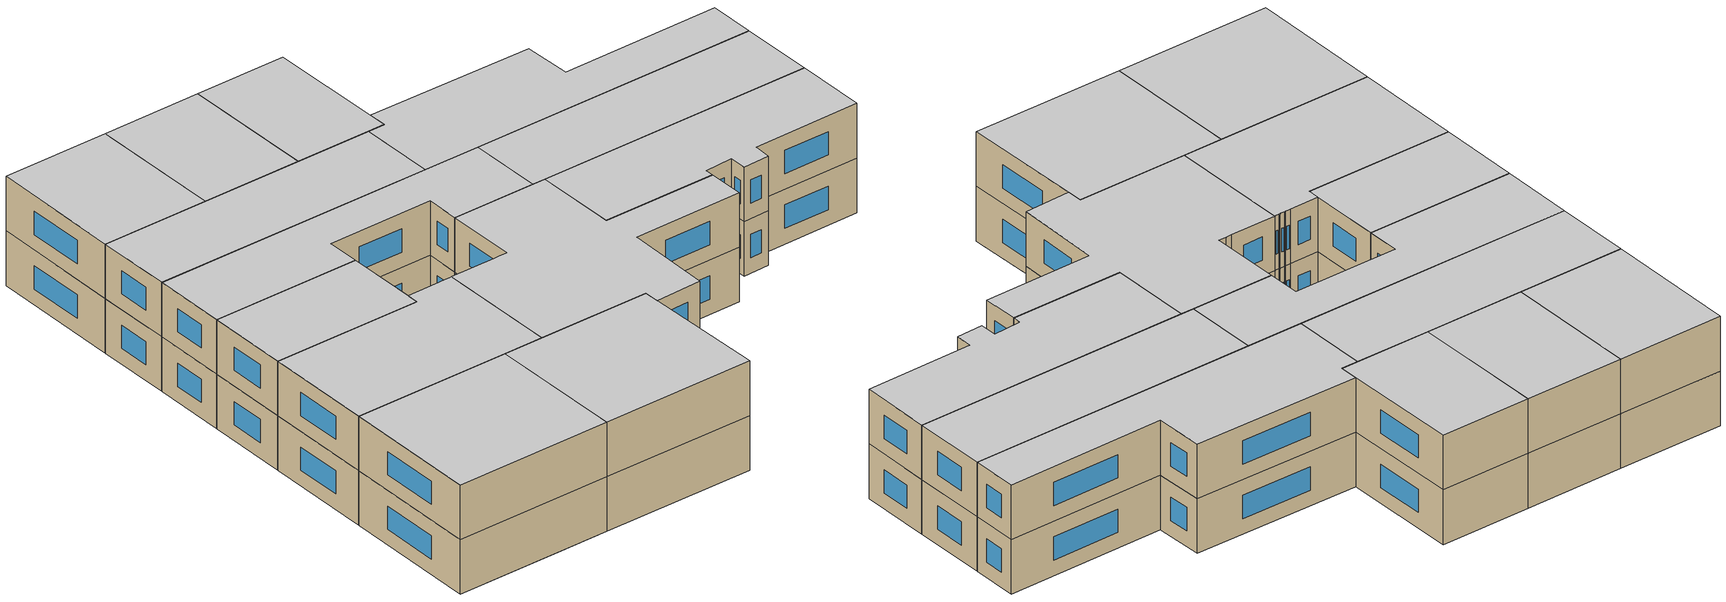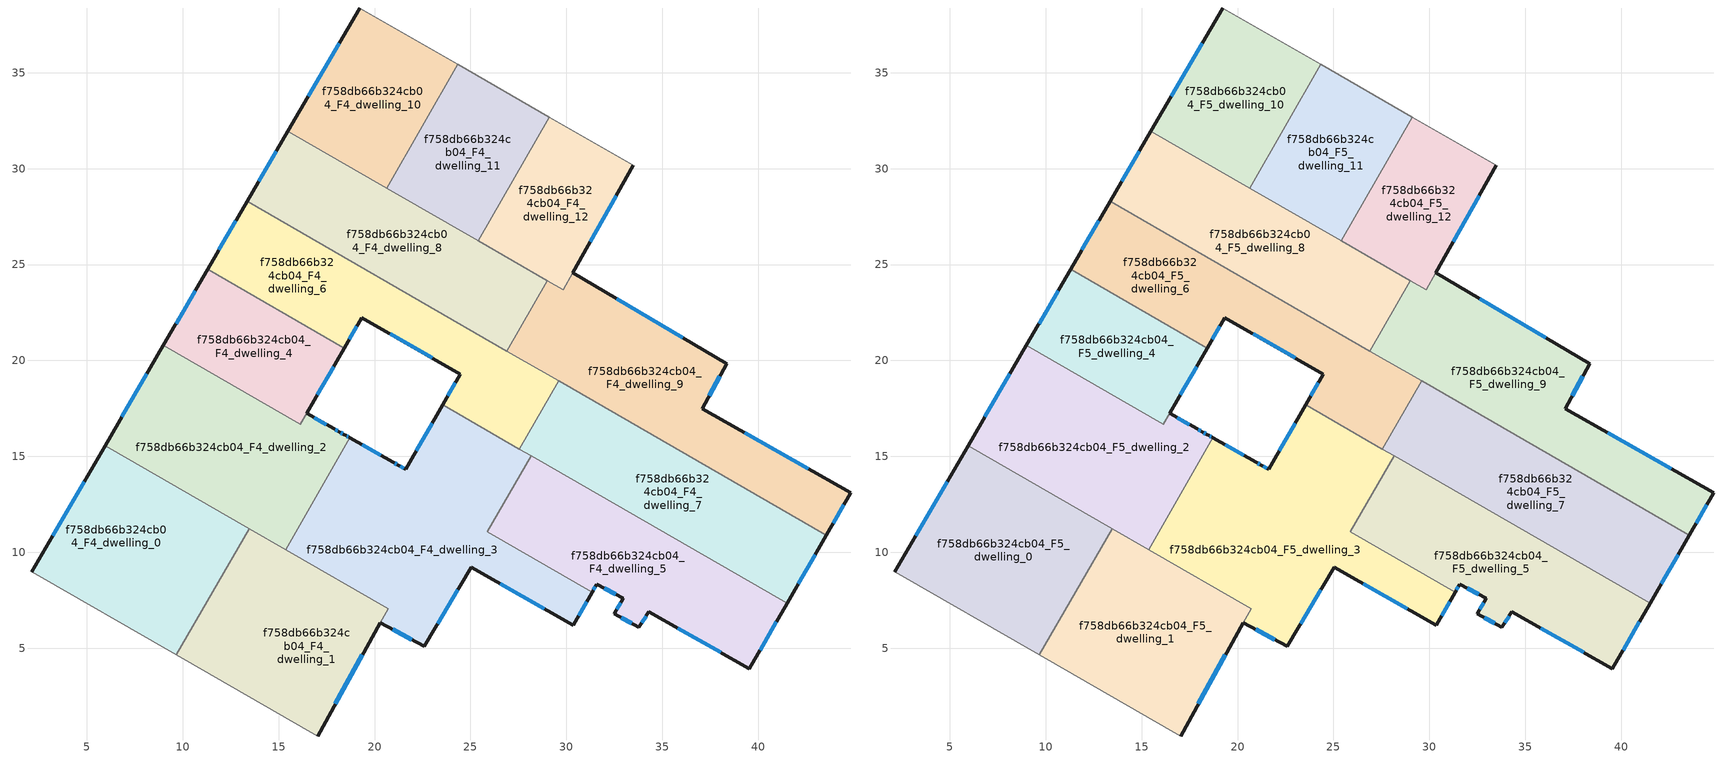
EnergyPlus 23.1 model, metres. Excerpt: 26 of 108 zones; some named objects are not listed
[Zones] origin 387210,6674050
f758db66b324cb04_F4_dwelling_0
 floor to f758db66b324cb04_F3_dwelling_0 (EU_floor_Construction): 10.96,12.68 7.16,6.1 2.13,9 5.95,15.56 z12
 floor to f758db66b324cb04_F3_dwelling_1 (EU_floor_Construction): 13.46,11.24 9.67,4.66 7.16,6.1 10.96,12.68 z12
 wall outside (EU_wall_Construction): 5.95,15.56 2.13,9 z12:15
 wall adiabatic (EU_wall_Construction): 2.13,9 9.67,4.66 z12:15
 wall to f758db66b324cb04_F4_dwelling_1 (EU_wall_Construction): 9.67,4.66 13.46,11.24 z12:15
 wall to f758db66b324cb04_F4_dwelling_2 (EU_wall_Construction): 13.46,11.24 5.95,15.56 z12:15
 window (EU_Window_Construction): 4.86,13.69 3.22,10.87 z12.86:14.14
f758db66b324cb04_F4_dwelling_1
 floor to f758db66b324cb04_F3_dwelling_2 (EU_floor_Construction): 20.71,7.06 17.03,0.43 12.19,3.21 15.97,9.79 z12
 floor to f758db66b324cb04_F3_dwelling_1 (EU_floor_Construction): 15.97,9.79 12.19,3.21 9.67,4.66 13.46,11.24 z12
 wall outside (EU_wall_Construction): 17.03,0.43 20.31,6.34 z12:15
 wall adiabatic (EU_wall_Construction): 9.67,4.66 17.03,0.43 z12:15
 wall to f758db66b324cb04_F4_dwelling_3 (EU_wall_Construction): 20.31,6.34 20.71,7.06 15.36,10.14 z12:15
 wall to f758db66b324cb04_F4_dwelling_2 (EU_wall_Construction): 15.36,10.14 13.46,11.24 z12:15
 window (EU_Window_Construction): 17.96,2.12 19.37,4.65 z12.86:14.14
f758db66b324cb04_F4_dwelling_10
 floor to f758db66b324cb04_F3_dwelling_11 (EU_floor_Construction): 24.34,35.43 20.62,28.98 15.49,31.94 19.23,38.37 z12
 wall outside (EU_wall_Construction): 19.23,38.37 15.49,31.94 z12:15
 wall to f758db66b324cb04_F4_dwelling_11 (EU_wall_Construction): 20.62,28.98 24.34,35.43 z12:15
 wall adiabatic (EU_wall_Construction): 24.34,35.43 19.23,38.37 z12:15
 wall to f758db66b324cb04_F4_dwelling_8 (EU_wall_Construction): 15.49,31.94 20.62,28.98 z12:15
 window (EU_Window_Construction): 18.16,36.53 16.56,33.78 z12.86:14.14
f758db66b324cb04_F4_dwelling_11
 floor to f758db66b324cb04_F3_dwelling_12 (EU_floor_Construction): 29.11,32.69 25.4,26.24 20.62,28.98 24.34,35.43 z12
 wall adiabatic (EU_wall_Construction): 29.11,32.69 24.34,35.43 z12:15
 wall to f758db66b324cb04_F4_dwelling_12 (EU_wall_Construction): 25.4,26.24 29.11,32.69 z12:15
 wall to f758db66b324cb04_F4_dwelling_8 (EU_wall_Construction): 20.62,28.98 25.4,26.24 z12:15
f758db66b324cb04_F4_dwelling_12
 floor to f758db66b324cb04_F3_dwelling_13 (EU_floor_Construction): 33.49,30.17 30.33,24.57 29.83,23.68 25.4,26.24 29.11,32.69 z12
 wall outside (EU_wall_Construction): 30.34,24.58 33.49,30.17 z12:15
 wall adiabatic (EU_wall_Construction): 33.49,30.17 29.11,32.69 z12:15
 wall to f758db66b324cb04_F4_dwelling_9 (EU_wall_Construction): 29.01,24.15 29.83,23.68 30.33,24.57 z12:15
 wall to f758db66b324cb04_F4_dwelling_8 (EU_wall_Construction): 25.4,26.23 29.01,24.15 z12:15
 window (EU_Window_Construction): 31.24,26.18 32.59,28.57 z12.86:14.14
f758db66b324cb04_F4_dwelling_2
 floor to f758db66b324cb04_F3_dwelling_3 (EU_floor_Construction): 16.46,17.24 17.89,16.43 18.15,16.29 18.16,16.28 18.19,16.27 18.42,16.14 18.49,16.09 18.68,15.99 18.72,15.96 15.36,10.14 5.95,15.56 9,20.8 16.14,16.68 z12
 wall outside (EU_wall_Construction): 18.72,15.96 18.68,15.99 18.49,16.09 18.42,16.14 18.19,16.27 18.16,16.28 18.15,16.29 17.89,16.43 16.46,17.24 / 9,20.8 5.95,15.56 z12:15
 wall to f758db66b324cb04_F4_dwelling_3 (EU_wall_Construction): 15.36,10.14 18.72,15.96 z12:15
 wall to f758db66b324cb04_F4_dwelling_4 (EU_wall_Construction): 16.13,16.69 9,20.8 / 16.46,17.24 16.14,16.68 z12:15
 window (EU_Window_Construction): 18.07,16.33 17.96,16.39 / 18.35,16.17 18.25,16.23 / 18.62,16.02 18.54,16.06 / 8.13,19.3 6.82,17.06 / 17.48,16.66 16.87,17.01 z12.86:14.14
f758db66b324cb04_F4_dwelling_3
 floor to f758db66b324cb04_F3_dwelling_4 (EU_floor_Construction): 28.16,15.03 25.88,11.07 31.34,7.92 30.36,6.2 25.04,9.22 22.58,5.1 20.31,6.34 20.71,7.06 15.36,10.14 18.72,15.96 20.97,14.7 21.23,14.55 21.62,14.33 23.55,17.69 z12
 wall outside (EU_wall_Construction): 23.55,17.69 21.62,14.33 21.23,14.55 20.97,14.7 18.72,15.96 / 20.31,6.34 22.58,5.1 25.04,9.22 30.36,6.2 31.34,7.92 z12:15
 wall to f758db66b324cb04_F4_dwelling_5 (EU_wall_Construction): 31.34,7.92 25.88,11.07 28.16,15.03 z12:15
 wall to f758db66b324cb04_F4_dwelling_6 (EU_wall_Construction): 27.55,15.39 23.55,17.69 z12:15
 wall to f758db66b324cb04_F4_dwelling_7 (EU_wall_Construction): 28.16,15.03 27.55,15.39 z12:15
 window (EU_Window_Construction): 20.33,15.06 19.36,15.6 / 21.16,14.59 21.05,14.66 / 21.51,14.39 21.34,14.49 / 23,16.73 22.17,15.29 / 30.64,6.69 31.06,7.43 / 26.56,8.36 28.84,7.06 / 23.28,6.27 24.34,8.04 / 20.96,5.99 21.93,5.45 z12.86:14.14
f758db66b324cb04_F4_dwelling_4
 floor to f758db66b324cb04_F3_dwelling_5 (EU_floor_Construction): 18.43,20.64 16.13,16.69 9,20.8 11.3,24.75 z12
 wall outside (EU_wall_Construction): 11.3,24.75 9,20.8 / 16.46,17.24 18.43,20.64 z12:15
 wall to f758db66b324cb04_F4_dwelling_6 (EU_wall_Construction): 18.43,20.64 11.3,24.75 z12:15
 window (EU_Window_Construction): 10.64,23.62 9.66,21.93 / 17.02,18.21 17.86,19.67 z12.86:14.14
f758db66b324cb04_F4_dwelling_5
 floor to f758db66b324cb04_F3_dwelling_6 (EU_floor_Construction): 41.51,7.35 39.54,3.94 34.3,6.9 33.78,6.11 32.5,6.79 32.95,7.61 31.57,8.33 31.34,7.92 25.88,11.07 28.16,15.03 z12
 wall outside (EU_wall_Construction): 31.34,7.92 31.57,8.33 32.95,7.61 32.5,6.79 33.78,6.11 34.3,6.9 39.54,3.94 41.51,7.35 z12:15
 wall to f758db66b324cb04_F4_dwelling_7 (EU_wall_Construction): 41.51,7.35 28.16,15.03 z12:15
 window (EU_Window_Construction): 31.97,8.12 32.56,7.82 / 31.41,8.04 31.51,8.21 / 40.1,4.91 40.94,6.37 / 35.8,6.05 38.04,4.78 / 33.93,6.33 34.15,6.67 / 32.87,6.6 33.42,6.3 / 32.82,7.38 32.63,7.03 z12.86:14.14
f758db66b324cb04_F4_dwelling_6
 floor to f758db66b324cb04_F3_dwelling_7 (EU_floor_Construction): 29.6,18.94 27.55,15.39 23.55,17.69 24.46,19.29 19.34,22.23 18.43,20.64 11.3,24.75 13.36,28.29 z12
 wall outside (EU_wall_Construction): 18.43,20.64 19.34,22.23 24.46,19.29 23.55,17.69 / 13.36,28.29 11.3,24.75 z12:15
 wall to f758db66b324cb04_F4_dwelling_7 (EU_wall_Construction): 27.55,15.39 29.6,18.94 z12:15
 wall to f758db66b324cb04_F4_dwelling_8 (EU_wall_Construction): 26.9,20.49 13.36,28.29 z12:15
 wall to f758db66b324cb04_F4_dwelling_9 (EU_wall_Construction): 29.6,18.94 26.9,20.49 z12:15
 window (EU_Window_Construction): 18.69,21.1 19.08,21.78 / 12.77,27.28 11.89,25.76 / 24.2,18.83 23.81,18.15 / 20.81,21.39 23,20.13 z12.86:14.14
f758db66b324cb04_F4_dwelling_7
 floor to f758db66b324cb04_F3_dwelling_8 (EU_floor_Construction): 43.55,10.9 41.51,7.35 27.55,15.39 29.6,18.94 z12
 wall outside (EU_wall_Construction): 41.51,7.35 43.55,10.9 z12:15
 wall to f758db66b324cb04_F4_dwelling_9 (EU_wall_Construction): 43.55,10.9 29.6,18.94 z12:15
 window (EU_Window_Construction): 42.09,8.36 42.97,9.88 z12.86:14.14
f758db66b324cb04_F4_dwelling_8
 floor to f758db66b324cb04_F3_dwelling_9 (EU_floor_Construction): 29.01,24.15 26.9,20.49 13.36,28.29 15.49,31.94 z12
 wall outside (EU_wall_Construction): 15.49,31.94 13.36,28.29 z12:15
 wall to f758db66b324cb04_F4_dwelling_9 (EU_wall_Construction): 26.9,20.49 29.01,24.15 z12:15
 window (EU_Window_Construction): 14.88,30.9 13.97,29.33 z12.86:14.14
f758db66b324cb04_F4_dwelling_9
 floor to f758db66b324cb04_F3_dwelling_10 (EU_floor_Construction): 38.35,19.84 37.09,17.49 44.82,13.11 43.55,10.9 26.9,20.49 29.01,24.15 29.83,23.68 30.33,24.57 z12
 wall outside (EU_wall_Construction): 43.55,10.9 44.82,13.11 37.09,17.49 38.35,19.84 30.33,24.57 z12:15
 window (EU_Window_Construction): 36.06,21.19 32.62,23.22 / 37.45,18.16 37.99,19.17 / 42.61,14.36 39.3,16.24 / 43.92,11.53 44.46,12.47 z12.86:14.14
f758db66b324cb04_F5_dwelling_0
 floor to f758db66b324cb04_F4_dwelling_0 (EU_floor_Construction): 13.46,11.24 9.67,4.66 2.13,9 5.95,15.56 z15
 wall outside (EU_wall_Construction): 5.95,15.56 2.13,9 z15:18
 wall adiabatic (EU_wall_Construction): 2.13,9 9.67,4.66 z15:18
 wall to f758db66b324cb04_F5_dwelling_1 (EU_wall_Construction): 9.67,4.66 13.46,11.24 z15:18
 wall to f758db66b324cb04_F5_dwelling_2 (EU_wall_Construction): 13.46,11.24 5.95,15.56 z15:18
 window (EU_Window_Construction): 4.86,13.69 3.22,10.87 z15.86:17.14
 ceiling to f758db66b324cb04_F6_dwelling_0 (EU_floor_Construction): 9.67,4.66 13.46,11.24 5.95,15.56 2.13,9 z18
f758db66b324cb04_F5_dwelling_1
 floor to f758db66b324cb04_F4_dwelling_1 (EU_floor_Construction): 20.71,7.06 17.03,0.43 9.67,4.66 13.46,11.24 z15
 wall outside (EU_wall_Construction): 17.03,0.43 20.31,6.34 z15:18
 wall adiabatic (EU_wall_Construction): 9.67,4.66 17.03,0.43 z15:18
 wall to f758db66b324cb04_F5_dwelling_3 (EU_wall_Construction): 20.31,6.34 20.71,7.06 15.36,10.14 z15:18
 wall to f758db66b324cb04_F5_dwelling_2 (EU_wall_Construction): 15.36,10.14 13.46,11.24 z15:18
 window (EU_Window_Construction): 17.96,2.12 19.37,4.65 z15.86:17.14
 ceiling to f758db66b324cb04_F6_dwelling_1 (EU_floor_Construction): 17.03,0.43 20.71,7.06 13.46,11.24 9.67,4.66 z18
f758db66b324cb04_F5_dwelling_10
 floor to f758db66b324cb04_F4_dwelling_10 (EU_floor_Construction): 24.34,35.43 20.62,28.98 15.49,31.94 19.23,38.37 z15
 wall outside (EU_wall_Construction): 19.23,38.37 15.49,31.94 z15:18
 wall to f758db66b324cb04_F5_dwelling_11 (EU_wall_Construction): 20.62,28.98 24.34,35.43 z15:18
 wall adiabatic (EU_wall_Construction): 24.34,35.43 19.23,38.37 z15:18
 wall to f758db66b324cb04_F5_dwelling_8 (EU_wall_Construction): 15.49,31.94 20.62,28.98 z15:18
 window (EU_Window_Construction): 18.16,36.53 16.56,33.78 z15.86:17.14
 ceiling to f758db66b324cb04_F6_dwelling_10 (EU_floor_Construction): 20.62,28.98 24.34,35.43 19.23,38.37 15.49,31.94 z18
f758db66b324cb04_F5_dwelling_11
 floor to f758db66b324cb04_F4_dwelling_11 (EU_floor_Construction): 29.11,32.69 25.4,26.24 20.62,28.98 24.34,35.43 z15
 wall adiabatic (EU_wall_Construction): 29.11,32.69 24.34,35.43 z15:18
 wall to f758db66b324cb04_F5_dwelling_12 (EU_wall_Construction): 25.4,26.24 29.11,32.69 z15:18
 wall to f758db66b324cb04_F5_dwelling_8 (EU_wall_Construction): 20.62,28.98 25.4,26.24 z15:18
 ceiling to f758db66b324cb04_F6_dwelling_11 (EU_floor_Construction): 25.4,26.24 29.11,32.69 24.34,35.43 20.62,28.98 z18
f758db66b324cb04_F5_dwelling_12
 floor to f758db66b324cb04_F4_dwelling_12 (EU_floor_Construction): 33.49,30.17 30.33,24.57 29.83,23.68 25.4,26.24 29.11,32.69 z15
 wall outside (EU_wall_Construction): 30.34,24.58 33.49,30.17 z15:18
 wall adiabatic (EU_wall_Construction): 33.49,30.17 29.11,32.69 z15:18
 wall to f758db66b324cb04_F5_dwelling_9 (EU_wall_Construction): 29.01,24.15 29.83,23.68 30.33,24.57 z15:18
 wall to f758db66b324cb04_F5_dwelling_8 (EU_wall_Construction): 25.4,26.23 29.01,24.15 z15:18
 window (EU_Window_Construction): 31.24,26.18 32.59,28.57 z15.86:17.14
 ceiling to f758db66b324cb04_F6_dwelling_12 (EU_floor_Construction): 30.33,24.57 33.49,30.17 29.11,32.69 25.4,26.24 29.83,23.68 z18
f758db66b324cb04_F5_dwelling_2
 floor to f758db66b324cb04_F4_dwelling_2 (EU_floor_Construction): 16.46,17.24 17.89,16.43 18.15,16.29 18.16,16.28 18.19,16.27 18.42,16.14 18.49,16.09 18.68,15.99 18.72,15.96 15.36,10.14 5.95,15.56 9,20.8 16.14,16.68 z15
 wall outside (EU_wall_Construction): 18.72,15.96 18.68,15.99 18.49,16.09 18.42,16.14 18.19,16.27 18.16,16.28 18.15,16.29 17.89,16.43 16.46,17.24 / 9,20.8 5.95,15.56 z15:18
 wall to f758db66b324cb04_F5_dwelling_3 (EU_wall_Construction): 15.36,10.14 18.72,15.96 z15:18
 wall to f758db66b324cb04_F5_dwelling_4 (EU_wall_Construction): 16.13,16.69 9,20.8 / 16.46,17.24 16.14,16.68 z15:18
 window (EU_Window_Construction): 18.07,16.33 17.96,16.39 / 18.35,16.17 18.25,16.23 / 18.62,16.02 18.54,16.06 / 8.13,19.3 6.82,17.06 / 17.48,16.66 16.87,17.01 z15.86:17.14
 ceiling to f758db66b324cb04_F6_dwelling_2 (EU_floor_Construction): 15.36,10.14 18.72,15.96 18.68,15.99 18.49,16.09 18.42,16.14 18.19,16.27 18.16,16.28 18.15,16.29 17.89,16.43 16.46,17.24 16.14,16.68 9,20.8 5.95,15.56 z18
f758db66b324cb04_F5_dwelling_3
 floor to f758db66b324cb04_F4_dwelling_3 (EU_floor_Construction): 28.16,15.03 25.88,11.07 31.34,7.92 30.36,6.2 25.04,9.22 22.58,5.1 20.31,6.34 20.71,7.06 15.36,10.14 18.72,15.96 20.97,14.7 21.23,14.55 21.62,14.33 23.55,17.69 z15
 wall outside (EU_wall_Construction): 23.55,17.69 21.62,14.33 21.23,14.55 20.97,14.7 18.72,15.96 / 20.31,6.34 22.58,5.1 25.04,9.22 30.36,6.2 31.34,7.92 z15:18
 wall to f758db66b324cb04_F5_dwelling_5 (EU_wall_Construction): 31.34,7.92 25.88,11.07 28.16,15.03 z15:18
 wall to f758db66b324cb04_F5_dwelling_6 (EU_wall_Construction): 27.55,15.39 23.55,17.69 z15:18
 wall to f758db66b324cb04_F5_dwelling_7 (EU_wall_Construction): 28.16,15.03 27.55,15.39 z15:18
 window (EU_Window_Construction): 20.33,15.06 19.36,15.6 / 21.16,14.59 21.05,14.66 / 21.51,14.39 21.34,14.49 / 23,16.73 22.17,15.29 / 30.64,6.69 31.06,7.43 / 26.56,8.36 28.84,7.06 / 23.28,6.27 24.34,8.04 / 20.96,5.99 21.93,5.45 z15.86:17.14
 ceiling to f758db66b324cb04_F6_dwelling_3 (EU_floor_Construction): 30.36,6.2 31.34,7.92 25.88,11.07 28.16,15.03 23.55,17.69 21.62,14.33 21.23,14.55 20.97,14.7 18.72,15.96 15.36,10.14 20.71,7.06 20.31,6.34 22.58,5.1 25.04,9.22 z18
f758db66b324cb04_F5_dwelling_4
 floor to f758db66b324cb04_F4_dwelling_4 (EU_floor_Construction): 18.43,20.64 16.13,16.69 9,20.8 11.3,24.75 z15
 wall outside (EU_wall_Construction): 11.3,24.75 9,20.8 / 16.46,17.24 18.43,20.64 z15:18
 wall to f758db66b324cb04_F5_dwelling_6 (EU_wall_Construction): 18.43,20.64 11.3,24.75 z15:18
 window (EU_Window_Construction): 10.64,23.62 9.66,21.93 / 17.02,18.21 17.86,19.67 z15.86:17.14
 ceiling to f758db66b324cb04_F6_dwelling_4 (EU_floor_Construction): 16.13,16.69 18.43,20.64 11.3,24.75 9,20.8 z18
f758db66b324cb04_F5_dwelling_5
 floor to f758db66b324cb04_F4_dwelling_5 (EU_floor_Construction): 41.51,7.35 39.54,3.94 34.3,6.9 33.78,6.11 32.5,6.79 32.95,7.61 31.57,8.33 31.34,7.92 25.88,11.07 28.16,15.03 z15
 wall outside (EU_wall_Construction): 31.34,7.92 31.57,8.33 32.95,7.61 32.5,6.79 33.78,6.11 34.3,6.9 39.54,3.94 41.51,7.35 z15:18
 wall to f758db66b324cb04_F5_dwelling_7 (EU_wall_Construction): 41.51,7.35 28.16,15.03 z15:18
 window (EU_Window_Construction): 31.97,8.12 32.56,7.82 / 31.41,8.04 31.51,8.21 / 40.1,4.91 40.94,6.37 / 35.8,6.05 38.04,4.78 / 33.93,6.33 34.15,6.67 / 32.87,6.6 33.42,6.3 / 32.82,7.38 32.63,7.03 z15.86:17.14
 ceiling to f758db66b324cb04_F6_dwelling_5 (EU_floor_Construction): 39.54,3.94 41.51,7.35 28.16,15.03 25.88,11.07 31.34,7.92 31.57,8.33 32.95,7.61 32.5,6.79 33.78,6.11 34.3,6.9 z18
f758db66b324cb04_F5_dwelling_6
 floor to f758db66b324cb04_F4_dwelling_6 (EU_floor_Construction): 29.6,18.94 27.55,15.39 23.55,17.69 24.46,19.29 19.34,22.23 18.43,20.64 11.3,24.75 13.36,28.29 z15
 wall outside (EU_wall_Construction): 18.43,20.64 19.34,22.23 24.46,19.29 23.55,17.69 / 13.36,28.29 11.3,24.75 z15:18
 wall to f758db66b324cb04_F5_dwelling_7 (EU_wall_Construction): 27.55,15.39 29.6,18.94 z15:18
 wall to f758db66b324cb04_F5_dwelling_8 (EU_wall_Construction): 26.9,20.49 13.36,28.29 z15:18
 wall to f758db66b324cb04_F5_dwelling_9 (EU_wall_Construction): 29.6,18.94 26.9,20.49 z15:18
 window (EU_Window_Construction): 18.69,21.1 19.08,21.78 / 12.77,27.28 11.89,25.76 / 24.2,18.83 23.81,18.15 / 20.81,21.39 23,20.13 z15.86:17.14
 ceiling to f758db66b324cb04_F6_dwelling_6 (EU_floor_Construction): 27.55,15.39 29.6,18.94 13.36,28.29 11.3,24.75 18.43,20.64 19.34,22.23 24.46,19.29 23.55,17.69 z18
f758db66b324cb04_F5_dwelling_7
 floor to f758db66b324cb04_F4_dwelling_7 (EU_floor_Construction): 43.55,10.9 41.51,7.35 27.55,15.39 29.6,18.94 z15
 wall outside (EU_wall_Construction): 41.51,7.35 43.55,10.9 z15:18
 wall to f758db66b324cb04_F5_dwelling_9 (EU_wall_Construction): 43.55,10.9 29.6,18.94 z15:18
 window (EU_Window_Construction): 42.09,8.36 42.97,9.88 z15.86:17.14
 ceiling to f758db66b324cb04_F6_dwelling_7 (EU_floor_Construction): 41.51,7.35 43.55,10.9 29.6,18.94 27.55,15.39 z18
f758db66b324cb04_F5_dwelling_8
 floor to f758db66b324cb04_F4_dwelling_8 (EU_floor_Construction): 29.01,24.15 26.9,20.49 13.36,28.29 15.49,31.94 z15
 wall outside (EU_wall_Construction): 15.49,31.94 13.36,28.29 z15:18
 wall to f758db66b324cb04_F5_dwelling_9 (EU_wall_Construction): 26.9,20.49 29.01,24.15 z15:18
 window (EU_Window_Construction): 14.88,30.9 13.97,29.33 z15.86:17.14
 ceiling to f758db66b324cb04_F6_dwelling_8 (EU_floor_Construction): 26.9,20.49 29.01,24.15 15.49,31.94 13.36,28.29 z18
f758db66b324cb04_F5_dwelling_9
 floor to f758db66b324cb04_F4_dwelling_9 (EU_floor_Construction): 38.35,19.84 37.09,17.49 44.82,13.11 43.55,10.9 26.9,20.49 29.01,24.15 29.83,23.68 30.33,24.57 z15
 wall outside (EU_wall_Construction): 43.55,10.9 44.82,13.11 37.09,17.49 38.35,19.84 30.33,24.57 z15:18
 window (EU_Window_Construction): 36.06,21.19 32.62,23.22 / 37.45,18.16 37.99,19.17 / 42.61,14.36 39.3,16.24 / 43.92,11.53 44.46,12.47 z15.86:17.14
 ceiling to f758db66b324cb04_F6_dwelling_9 (EU_floor_Construction): 43.55,10.9 44.82,13.11 37.09,17.49 38.35,19.84 30.33,24.57 29.83,23.68 29.01,24.15 26.9,20.49 z18
[Building]
EU S2 Campaign: North Axis=0; Terrain=City; Solar Distribution=FullExterior
[Site:Location]
Helsinki-Vantaa.AP: Latitude=60.317; Longitude=24.963; Time Zone=2; Elevation=54.6
[SizingPeriod:WeatherFileDays]
AnnualSizingPeriod: Begin Month=1; Begin Day of Month=1; End Month=12; End Day of Month=31; Day of Week for Start Day=Monday; Use Weather File Daylight Saving Period=No; Use Weather File Rain and Snow Indicators=No
[MATERIAL]
EU_InternalMass_Material: Roughness=MediumRough; Thickness=0.1; Conductivity=1; Density=1800; Specific Heat=900; Thermal Absorptance=0.9; Solar Absorptance=0.7; Visible Absorptance=0.7
[MATERIAL:NOMASS] Roughness=MediumRough; Thermal Absorptance=0.9; Solar Absorptance=0.7; Visible Absorptance=0.7
Name | Thermal Resistance
EU_wall_NoMass | 1.10183
EU_floor_NoMass | 1.70606
[WINDOWMATERIAL:SIMPLEGLAZINGSYSTEM]
EU_Window_SimpleGlazing: UFactor=3.11035; Solar Heat Gain Coefficient=0.8; Visible Transmittance=0.8
[CONSTRUCTION]
EU_wall_Construction: EU_wall_NoMass
EU_floor_Construction: EU_floor_NoMass
EU_Window_Construction: EU_Window_SimpleGlazing
EU_InternalMass_Construction: EU_InternalMass_Material
[ZONE] Type=1; Multiplier=1; Ceiling Height=autocalculate; Floor Area=autocalculate; Part of Total Floor Area=Yes
Name | Volume
f758db66b324cb04_F4_dwelling_0; f758db66b324cb04_F5_dwelling_0 | 197.904
f758db66b324cb04_F4_dwelling_1; f758db66b324cb04_F5_dwelling_1 | 191.702
f758db66b324cb04_F4_dwelling_10; f758db66b324cb04_F5_dwelling_10 | 131.93
f758db66b324cb04_F4_dwelling_11; f758db66b324cb04_F5_dwelling_11 | 123
f758db66b324cb04_F4_dwelling_12; f758db66b324cb04_F5_dwelling_12 | 113.638
f758db66b324cb04_F4_dwelling_2; f758db66b324cb04_F5_dwelling_2 | 202.151
f758db66b324cb04_F4_dwelling_3; f758db66b324cb04_F5_dwelling_3 | 283.129
f758db66b324cb04_F4_dwelling_4; f758db66b324cb04_F5_dwelling_4 | 112.935
f758db66b324cb04_F4_dwelling_5; f758db66b324cb04_F5_dwelling_5 | 199.551
f758db66b324cb04_F4_dwelling_6; f758db66b324cb04_F5_dwelling_6 | 197.902
f758db66b324cb04_F4_dwelling_7; f758db66b324cb04_F5_dwelling_7 | 197.915
f758db66b324cb04_F4_dwelling_8; f758db66b324cb04_F5_dwelling_8 | 197.905
f758db66b324cb04_F4_dwelling_9; f758db66b324cb04_F5_dwelling_9 | 225.14
[INTERNALMASS] Construction=EU_InternalMass_Construction
Name | Zone or ZoneList | Surface Area
f758db66b324cb04_F4_dwelling_0_EU_InternalMass | f758db66b324cb04_F4_dwelling_0 | 65.968
f758db66b324cb04_F4_dwelling_1_EU_InternalMass | f758db66b324cb04_F4_dwelling_1 | 63.9003
f758db66b324cb04_F4_dwelling_2_EU_InternalMass | f758db66b324cb04_F4_dwelling_2 | 67.3828
f758db66b324cb04_F4_dwelling_3_EU_InternalMass | f758db66b324cb04_F4_dwelling_3 | 94.3796
f758db66b324cb04_F4_dwelling_4_EU_InternalMass | f758db66b324cb04_F4_dwelling_4 | 37.6555
f758db66b324cb04_F4_dwelling_5_EU_InternalMass | f758db66b324cb04_F4_dwelling_5 | 66.5179
f758db66b324cb04_F4_dwelling_6_EU_InternalMass | f758db66b324cb04_F4_dwelling_6 | 65.9674
f758db66b324cb04_F4_dwelling_7_EU_InternalMass | f758db66b324cb04_F4_dwelling_7 | 65.9716
f758db66b324cb04_F4_dwelling_8_EU_InternalMass | f758db66b324cb04_F4_dwelling_8 | 65.9682
f758db66b324cb04_F4_dwelling_9_EU_InternalMass | f758db66b324cb04_F4_dwelling_9 | 75.047
f758db66b324cb04_F4_dwelling_10_EU_InternalMass | f758db66b324cb04_F4_dwelling_10 | 43.9767
f758db66b324cb04_F4_dwelling_11_EU_InternalMass | f758db66b324cb04_F4_dwelling_11 | 41.0026
f758db66b324cb04_F4_dwelling_12_EU_InternalMass | f758db66b324cb04_F4_dwelling_12 | 37.8789
f758db66b324cb04_F5_dwelling_0_EU_InternalMass | f758db66b324cb04_F5_dwelling_0 | 65.968
f758db66b324cb04_F5_dwelling_1_EU_InternalMass | f758db66b324cb04_F5_dwelling_1 | 63.9003
f758db66b324cb04_F5_dwelling_2_EU_InternalMass | f758db66b324cb04_F5_dwelling_2 | 67.3828
f758db66b324cb04_F5_dwelling_3_EU_InternalMass | f758db66b324cb04_F5_dwelling_3 | 94.3796
f758db66b324cb04_F5_dwelling_4_EU_InternalMass | f758db66b324cb04_F5_dwelling_4 | 37.6555
f758db66b324cb04_F5_dwelling_5_EU_InternalMass | f758db66b324cb04_F5_dwelling_5 | 66.5179
f758db66b324cb04_F5_dwelling_6_EU_InternalMass | f758db66b324cb04_F5_dwelling_6 | 65.9674
f758db66b324cb04_F5_dwelling_7_EU_InternalMass | f758db66b324cb04_F5_dwelling_7 | 65.9716
f758db66b324cb04_F5_dwelling_8_EU_InternalMass | f758db66b324cb04_F5_dwelling_8 | 65.9682
f758db66b324cb04_F5_dwelling_9_EU_InternalMass | f758db66b324cb04_F5_dwelling_9 | 75.047
f758db66b324cb04_F5_dwelling_10_EU_InternalMass | f758db66b324cb04_F5_dwelling_10 | 43.9767
f758db66b324cb04_F5_dwelling_11_EU_InternalMass | f758db66b324cb04_F5_dwelling_11 | 41.0026
f758db66b324cb04_F5_dwelling_12_EU_InternalMass | f758db66b324cb04_F5_dwelling_12 | 37.8789
[OTHEREQUIPMENT] Fuel Type=Electricity; Design Level Calculation Method=Watts/Area; Power per Zone Floor Area=1; Fraction Latent=0; Fraction Radiant=0; Fraction Lost=0; Carbon Dioxide Generation Rate=0; EndUse Subcategory=EU_Step8_InternalGains
Name | Zone or ZoneList or Space or SpaceList | Schedule
EU_Step8_InternalGain_f758db66b324cb04_F4_dwelling_0_f000 | f758db66b324cb04_F4_dwelling_0 | EU_Step8_GainSchedule_f758db66b324cb04_F4_dwelling_0_f000
EU_Step8_InternalGain_f758db66b324cb04_F4_dwelling_1_f000 | f758db66b324cb04_F4_dwelling_1 | EU_Step8_GainSchedule_f758db66b324cb04_F4_dwelling_1_f000
EU_Step8_InternalGain_f758db66b324cb04_F4_dwelling_2_f000 | f758db66b324cb04_F4_dwelling_2 | EU_Step8_GainSchedule_f758db66b324cb04_F4_dwelling_2_f000
EU_Step8_InternalGain_f758db66b324cb04_F4_dwelling_3_f000 | f758db66b324cb04_F4_dwelling_3 | EU_Step8_GainSchedule_f758db66b324cb04_F4_dwelling_3_f000
EU_Step8_InternalGain_f758db66b324cb04_F4_dwelling_4_f000 | f758db66b324cb04_F4_dwelling_4 | EU_Step8_GainSchedule_f758db66b324cb04_F4_dwelling_4_f000
EU_Step8_InternalGain_f758db66b324cb04_F4_dwelling_5_f000 | f758db66b324cb04_F4_dwelling_5 | EU_Step8_GainSchedule_f758db66b324cb04_F4_dwelling_5_f000
EU_Step8_InternalGain_f758db66b324cb04_F4_dwelling_6_f000 | f758db66b324cb04_F4_dwelling_6 | EU_Step8_GainSchedule_f758db66b324cb04_F4_dwelling_6_f000
EU_Step8_InternalGain_f758db66b324cb04_F4_dwelling_7_f000 | f758db66b324cb04_F4_dwelling_7 | EU_Step8_GainSchedule_f758db66b324cb04_F4_dwelling_7_f000
EU_Step8_InternalGain_f758db66b324cb04_F4_dwelling_8_f000 | f758db66b324cb04_F4_dwelling_8 | EU_Step8_GainSchedule_f758db66b324cb04_F4_dwelling_8_f000
EU_Step8_InternalGain_f758db66b324cb04_F4_dwelling_9_f000 | f758db66b324cb04_F4_dwelling_9 | EU_Step8_GainSchedule_f758db66b324cb04_F4_dwelling_9_f000
EU_Step8_InternalGain_f758db66b324cb04_F4_dwelling_10_f000 | f758db66b324cb04_F4_dwelling_10 | EU_Step8_GainSchedule_f758db66b324cb04_F4_dwelling_10_f000
EU_Step8_InternalGain_f758db66b324cb04_F4_dwelling_11_f000 | f758db66b324cb04_F4_dwelling_11 | EU_Step8_GainSchedule_f758db66b324cb04_F4_dwelling_11_f000
EU_Step8_InternalGain_f758db66b324cb04_F4_dwelling_12_f000 | f758db66b324cb04_F4_dwelling_12 | EU_Step8_GainSchedule_f758db66b324cb04_F4_dwelling_12_f000
EU_Step8_InternalGain_f758db66b324cb04_F5_dwelling_0_f000 | f758db66b324cb04_F5_dwelling_0 | EU_Step8_GainSchedule_f758db66b324cb04_F5_dwelling_0_f000
EU_Step8_InternalGain_f758db66b324cb04_F5_dwelling_1_f000 | f758db66b324cb04_F5_dwelling_1 | EU_Step8_GainSchedule_f758db66b324cb04_F5_dwelling_1_f000
EU_Step8_InternalGain_f758db66b324cb04_F5_dwelling_2_f000 | f758db66b324cb04_F5_dwelling_2 | EU_Step8_GainSchedule_f758db66b324cb04_F5_dwelling_2_f000
EU_Step8_InternalGain_f758db66b324cb04_F5_dwelling_3_f000 | f758db66b324cb04_F5_dwelling_3 | EU_Step8_GainSchedule_f758db66b324cb04_F5_dwelling_3_f000
EU_Step8_InternalGain_f758db66b324cb04_F5_dwelling_4_f000 | f758db66b324cb04_F5_dwelling_4 | EU_Step8_GainSchedule_f758db66b324cb04_F5_dwelling_4_f000
EU_Step8_InternalGain_f758db66b324cb04_F5_dwelling_5_f000 | f758db66b324cb04_F5_dwelling_5 | EU_Step8_GainSchedule_f758db66b324cb04_F5_dwelling_5_f000
EU_Step8_InternalGain_f758db66b324cb04_F5_dwelling_6_f000 | f758db66b324cb04_F5_dwelling_6 | EU_Step8_GainSchedule_f758db66b324cb04_F5_dwelling_6_f000
EU_Step8_InternalGain_f758db66b324cb04_F5_dwelling_7_f000 | f758db66b324cb04_F5_dwelling_7 | EU_Step8_GainSchedule_f758db66b324cb04_F5_dwelling_7_f000
EU_Step8_InternalGain_f758db66b324cb04_F5_dwelling_8_f000 | f758db66b324cb04_F5_dwelling_8 | EU_Step8_GainSchedule_f758db66b324cb04_F5_dwelling_8_f000
EU_Step8_InternalGain_f758db66b324cb04_F5_dwelling_9_f000 | f758db66b324cb04_F5_dwelling_9 | EU_Step8_GainSchedule_f758db66b324cb04_F5_dwelling_9_f000
EU_Step8_InternalGain_f758db66b324cb04_F5_dwelling_10_f000 | f758db66b324cb04_F5_dwelling_10 | EU_Step8_GainSchedule_f758db66b324cb04_F5_dwelling_10_f000
EU_Step8_InternalGain_f758db66b324cb04_F5_dwelling_11_f000 | f758db66b324cb04_F5_dwelling_11 | EU_Step8_GainSchedule_f758db66b324cb04_F5_dwelling_11_f000
EU_Step8_InternalGain_f758db66b324cb04_F5_dwelling_12_f000 | f758db66b324cb04_F5_dwelling_12 | EU_Step8_GainSchedule_f758db66b324cb04_F5_dwelling_12_f000
[ZONEVENTILATION:DESIGNFLOWRATE] Schedule=EU_AlwaysOn; Design Flow Rate Calculation Method=AirChanges/Hour; Air Changes per Hour=0.756316; Ventilation Type=Natural; Fan Pressure Rise=0; Fan Total Efficiency=1; Constant Term Coefficient=1; Temperature Term Coefficient=0; Velocity Term Coefficient=0; Velocity Squared Term Coefficient=0; Minimum Indoor Temperature=-100; Maximum Indoor Temperature=100; Delta Temperature=-100; Minimum Outdoor Temperature=-100; Maximum Outdoor Temperature=100; Maximum Wind Speed=40
Name | Zone or ZoneList or Space or SpaceList
EU_ConstantAir_f758db66b324cb04_F4_dwelling_0 | f758db66b324cb04_F4_dwelling_0
EU_ConstantAir_f758db66b324cb04_F4_dwelling_1 | f758db66b324cb04_F4_dwelling_1
EU_ConstantAir_f758db66b324cb04_F4_dwelling_2 | f758db66b324cb04_F4_dwelling_2
EU_ConstantAir_f758db66b324cb04_F4_dwelling_3 | f758db66b324cb04_F4_dwelling_3
EU_ConstantAir_f758db66b324cb04_F4_dwelling_4 | f758db66b324cb04_F4_dwelling_4
EU_ConstantAir_f758db66b324cb04_F4_dwelling_5 | f758db66b324cb04_F4_dwelling_5
EU_ConstantAir_f758db66b324cb04_F4_dwelling_6 | f758db66b324cb04_F4_dwelling_6
EU_ConstantAir_f758db66b324cb04_F4_dwelling_7 | f758db66b324cb04_F4_dwelling_7
EU_ConstantAir_f758db66b324cb04_F4_dwelling_8 | f758db66b324cb04_F4_dwelling_8
EU_ConstantAir_f758db66b324cb04_F4_dwelling_9 | f758db66b324cb04_F4_dwelling_9
EU_ConstantAir_f758db66b324cb04_F4_dwelling_10 | f758db66b324cb04_F4_dwelling_10
EU_ConstantAir_f758db66b324cb04_F4_dwelling_11 | f758db66b324cb04_F4_dwelling_11
EU_ConstantAir_f758db66b324cb04_F4_dwelling_12 | f758db66b324cb04_F4_dwelling_12
EU_ConstantAir_f758db66b324cb04_F5_dwelling_0 | f758db66b324cb04_F5_dwelling_0
EU_ConstantAir_f758db66b324cb04_F5_dwelling_1 | f758db66b324cb04_F5_dwelling_1
EU_ConstantAir_f758db66b324cb04_F5_dwelling_2 | f758db66b324cb04_F5_dwelling_2
EU_ConstantAir_f758db66b324cb04_F5_dwelling_3 | f758db66b324cb04_F5_dwelling_3
EU_ConstantAir_f758db66b324cb04_F5_dwelling_4 | f758db66b324cb04_F5_dwelling_4
EU_ConstantAir_f758db66b324cb04_F5_dwelling_5 | f758db66b324cb04_F5_dwelling_5
EU_ConstantAir_f758db66b324cb04_F5_dwelling_6 | f758db66b324cb04_F5_dwelling_6
EU_ConstantAir_f758db66b324cb04_F5_dwelling_7 | f758db66b324cb04_F5_dwelling_7
EU_ConstantAir_f758db66b324cb04_F5_dwelling_8 | f758db66b324cb04_F5_dwelling_8
EU_ConstantAir_f758db66b324cb04_F5_dwelling_9 | f758db66b324cb04_F5_dwelling_9
EU_ConstantAir_f758db66b324cb04_F5_dwelling_10 | f758db66b324cb04_F5_dwelling_10
EU_ConstantAir_f758db66b324cb04_F5_dwelling_11 | f758db66b324cb04_F5_dwelling_11
EU_ConstantAir_f758db66b324cb04_F5_dwelling_12 | f758db66b324cb04_F5_dwelling_12
[HVACTEMPLATE:ZONE:IDEALLOADSAIRSYSTEM] System Availability Schedule=EU_AlwaysOn; Maximum Heating Supply Air Temperature=50; Minimum Cooling Supply Air Temperature=13; Maximum Heating Supply Air Humidity Ratio=0.0156; Minimum Cooling Supply Air Humidity Ratio=0.0077; Heating Limit=NoLimit; Cooling Limit=NoLimit; Heating Availability Schedule=EU_AlwaysOn; Cooling Availability Schedule=EU_CoolingOff; Dehumidification Control Type=ConstantSensibleHeatRatio; Cooling Sensible Heat Ratio=0.7; Dehumidification Setpoint=60; Humidification Control Type=None; Humidification Setpoint=30; Outdoor Air Method=None; Outdoor Air Flow Rate per Person=0.00944; Outdoor Air Flow Rate per Zone Floor Area=0; Outdoor Air Flow Rate per Zone=0; Demand Controlled Ventilation Type=None; Outdoor Air Economizer Type=NoEconomizer; Heat Recovery Type=None; Sensible Heat Recovery Effectiveness=0.7; Latent Heat Recovery Effectiveness=0.65
Name | Template Thermostat
f758db66b324cb04_F4_dwelling_0 | EU_HeatOnly_f758db66b324cb04_F4_dwelling_0
f758db66b324cb04_F4_dwelling_1 | EU_HeatOnly_f758db66b324cb04_F4_dwelling_1
f758db66b324cb04_F4_dwelling_2 | EU_HeatOnly_f758db66b324cb04_F4_dwelling_2
f758db66b324cb04_F4_dwelling_3 | EU_HeatOnly_f758db66b324cb04_F4_dwelling_3
f758db66b324cb04_F4_dwelling_4 | EU_HeatOnly_f758db66b324cb04_F4_dwelling_4
f758db66b324cb04_F4_dwelling_5 | EU_HeatOnly_f758db66b324cb04_F4_dwelling_5
f758db66b324cb04_F4_dwelling_6 | EU_HeatOnly_f758db66b324cb04_F4_dwelling_6
f758db66b324cb04_F4_dwelling_7 | EU_HeatOnly_f758db66b324cb04_F4_dwelling_7
f758db66b324cb04_F4_dwelling_8 | EU_HeatOnly_f758db66b324cb04_F4_dwelling_8
f758db66b324cb04_F4_dwelling_9 | EU_HeatOnly_f758db66b324cb04_F4_dwelling_9
f758db66b324cb04_F4_dwelling_10 | EU_HeatOnly_f758db66b324cb04_F4_dwelling_10
f758db66b324cb04_F4_dwelling_11 | EU_HeatOnly_f758db66b324cb04_F4_dwelling_11
f758db66b324cb04_F4_dwelling_12 | EU_HeatOnly_f758db66b324cb04_F4_dwelling_12
f758db66b324cb04_F5_dwelling_0 | EU_HeatOnly_f758db66b324cb04_F5_dwelling_0
f758db66b324cb04_F5_dwelling_1 | EU_HeatOnly_f758db66b324cb04_F5_dwelling_1
f758db66b324cb04_F5_dwelling_2 | EU_HeatOnly_f758db66b324cb04_F5_dwelling_2
f758db66b324cb04_F5_dwelling_3 | EU_HeatOnly_f758db66b324cb04_F5_dwelling_3
f758db66b324cb04_F5_dwelling_4 | EU_HeatOnly_f758db66b324cb04_F5_dwelling_4
f758db66b324cb04_F5_dwelling_5 | EU_HeatOnly_f758db66b324cb04_F5_dwelling_5
f758db66b324cb04_F5_dwelling_6 | EU_HeatOnly_f758db66b324cb04_F5_dwelling_6
f758db66b324cb04_F5_dwelling_7 | EU_HeatOnly_f758db66b324cb04_F5_dwelling_7
f758db66b324cb04_F5_dwelling_8 | EU_HeatOnly_f758db66b324cb04_F5_dwelling_8
f758db66b324cb04_F5_dwelling_9 | EU_HeatOnly_f758db66b324cb04_F5_dwelling_9
f758db66b324cb04_F5_dwelling_10 | EU_HeatOnly_f758db66b324cb04_F5_dwelling_10
f758db66b324cb04_F5_dwelling_11 | EU_HeatOnly_f758db66b324cb04_F5_dwelling_11
f758db66b324cb04_F5_dwelling_12 | EU_HeatOnly_f758db66b324cb04_F5_dwelling_12
[SIZING:ZONE] Zone Cooling Design Supply Air Temperature Input Method=SupplyAirTemperature; Zone Cooling Design Supply Air Temperature=13; Zone Heating Design Supply Air Temperature Input Method=SupplyAirTemperature; Zone Heating Design Supply Air Temperature=50; Zone Cooling Design Supply Air Humidity Ratio=0.008; Zone Heating Design Supply Air Humidity Ratio=0.008; Cooling Design Air Flow Method=DesignDay; Cooling Design Air Flow Rate=0; Cooling Minimum Air Flow per Zone Floor Area=0.000762; Cooling Minimum Air Flow=0; Cooling Minimum Air Flow Fraction=0.2; Heating Design Air Flow Method=DesignDay; Heating Design Air Flow Rate=0; Heating Maximum Air Flow per Zone Floor Area=0.002032; Heating Maximum Air Flow=0.141576; Heating Maximum Air Flow Fraction=0.3; Account for Dedicated Outdoor Air System=No; Dedicated Outdoor Air System Control Strategy=NeutralSupplyAir; Dedicated Outdoor Air Low Setpoint Temperature for Design=autosize; Dedicated Outdoor Air High Setpoint Temperature for Design=autosize; Zone Load Sizing Method=Sensible Load Only No Latent Load; Zone Latent Cooling Design Supply Air Humidity Ratio Input Method=HumidityRatioDifference; Zone Cooling Design Supply Air Humidity Ratio Difference=0.005; Zone Latent Heating Design Supply Air Humidity Ratio Input Method=HumidityRatioDifference; Zone Humidification Design Supply Air Humidity Ratio Difference=0.005
f758db66b324cb04_F4_dwelling_0; f758db66b324cb04_F4_dwelling_1; f758db66b324cb04_F4_dwelling_2; f758db66b324cb04_F4_dwelling_3; f758db66b324cb04_F4_dwelling_4; f758db66b324cb04_F4_dwelling_5; f758db66b324cb04_F4_dwelling_6; f758db66b324cb04_F4_dwelling_7; f758db66b324cb04_F4_dwelling_8; f758db66b324cb04_F4_dwelling_9; f758db66b324cb04_F4_dwelling_10; f758db66b324cb04_F4_dwelling_11; f758db66b324cb04_F4_dwelling_12; f758db66b324cb04_F5_dwelling_0; f758db66b324cb04_F5_dwelling_1; f758db66b324cb04_F5_dwelling_2; f758db66b324cb04_F5_dwelling_3; f758db66b324cb04_F5_dwelling_4; f758db66b324cb04_F5_dwelling_5; f758db66b324cb04_F5_dwelling_6; f758db66b324cb04_F5_dwelling_7; f758db66b324cb04_F5_dwelling_8; f758db66b324cb04_F5_dwelling_9; f758db66b324cb04_F5_dwelling_10; f758db66b324cb04_F5_dwelling_11; f758db66b324cb04_F5_dwelling_12
[SCHEDULE:CONSTANT]
Name | Hourly Value
EU_AlwaysOn | 1
EU_CoolingOff | 0
[SCHEDULE:FILE] Column Number=1; Rows to Skip at Top=0; Number of Hours of Data=8760; Column Separator=Comma; Interpolate to Timestep=No; Minutes per Item=60; Adjust Schedule for Daylight Savings=Yes
Name | File
EU_Step8_GainSchedule_f758db66b324cb04_F4_dwelling_0_f000 | ../../schedules/f758db66b324cb04/f758db66b324cb04_F4_dwelling_0_f000_gain.csv
EU_Step8_GainSchedule_f758db66b324cb04_F4_dwelling_1_f000 | ../../schedules/f758db66b324cb04/f758db66b324cb04_F4_dwelling_1_f000_gain.csv
EU_Step8_GainSchedule_f758db66b324cb04_F4_dwelling_2_f000 | ../../schedules/f758db66b324cb04/f758db66b324cb04_F4_dwelling_2_f000_gain.csv
EU_Step8_GainSchedule_f758db66b324cb04_F4_dwelling_3_f000 | ../../schedules/f758db66b324cb04/f758db66b324cb04_F4_dwelling_3_f000_gain.csv
EU_Step8_GainSchedule_f758db66b324cb04_F4_dwelling_4_f000 | ../../schedules/f758db66b324cb04/f758db66b324cb04_F4_dwelling_4_f000_gain.csv
EU_Step8_GainSchedule_f758db66b324cb04_F4_dwelling_5_f000 | ../../schedules/f758db66b324cb04/f758db66b324cb04_F4_dwelling_5_f000_gain.csv
EU_Step8_GainSchedule_f758db66b324cb04_F4_dwelling_6_f000 | ../../schedules/f758db66b324cb04/f758db66b324cb04_F4_dwelling_6_f000_gain.csv
EU_Step8_GainSchedule_f758db66b324cb04_F4_dwelling_7_f000 | ../../schedules/f758db66b324cb04/f758db66b324cb04_F4_dwelling_7_f000_gain.csv
EU_Step8_GainSchedule_f758db66b324cb04_F4_dwelling_8_f000 | ../../schedules/f758db66b324cb04/f758db66b324cb04_F4_dwelling_8_f000_gain.csv
EU_Step8_GainSchedule_f758db66b324cb04_F4_dwelling_9_f000 | ../../schedules/f758db66b324cb04/f758db66b324cb04_F4_dwelling_9_f000_gain.csv
EU_Step8_GainSchedule_f758db66b324cb04_F4_dwelling_10_f000 | ../../schedules/f758db66b324cb04/f758db66b324cb04_F4_dwelling_10_f000_gain.csv
EU_Step8_GainSchedule_f758db66b324cb04_F4_dwelling_11_f000 | ../../schedules/f758db66b324cb04/f758db66b324cb04_F4_dwelling_11_f000_gain.csv
EU_Step8_GainSchedule_f758db66b324cb04_F4_dwelling_12_f000 | ../../schedules/f758db66b324cb04/f758db66b324cb04_F4_dwelling_12_f000_gain.csv
EU_Step8_GainSchedule_f758db66b324cb04_F5_dwelling_0_f000 | ../../schedules/f758db66b324cb04/f758db66b324cb04_F5_dwelling_0_f000_gain.csv
EU_Step8_GainSchedule_f758db66b324cb04_F5_dwelling_1_f000 | ../../schedules/f758db66b324cb04/f758db66b324cb04_F5_dwelling_1_f000_gain.csv
EU_Step8_GainSchedule_f758db66b324cb04_F5_dwelling_2_f000 | ../../schedules/f758db66b324cb04/f758db66b324cb04_F5_dwelling_2_f000_gain.csv
EU_Step8_GainSchedule_f758db66b324cb04_F5_dwelling_3_f000 | ../../schedules/f758db66b324cb04/f758db66b324cb04_F5_dwelling_3_f000_gain.csv
EU_Step8_GainSchedule_f758db66b324cb04_F5_dwelling_4_f000 | ../../schedules/f758db66b324cb04/f758db66b324cb04_F5_dwelling_4_f000_gain.csv
EU_Step8_GainSchedule_f758db66b324cb04_F5_dwelling_5_f000 | ../../schedules/f758db66b324cb04/f758db66b324cb04_F5_dwelling_5_f000_gain.csv
EU_Step8_GainSchedule_f758db66b324cb04_F5_dwelling_6_f000 | ../../schedules/f758db66b324cb04/f758db66b324cb04_F5_dwelling_6_f000_gain.csv
EU_Step8_GainSchedule_f758db66b324cb04_F5_dwelling_7_f000 | ../../schedules/f758db66b324cb04/f758db66b324cb04_F5_dwelling_7_f000_gain.csv
EU_Step8_GainSchedule_f758db66b324cb04_F5_dwelling_8_f000 | ../../schedules/f758db66b324cb04/f758db66b324cb04_F5_dwelling_8_f000_gain.csv
EU_Step8_GainSchedule_f758db66b324cb04_F5_dwelling_9_f000 | ../../schedules/f758db66b324cb04/f758db66b324cb04_F5_dwelling_9_f000_gain.csv
EU_Step8_GainSchedule_f758db66b324cb04_F5_dwelling_10_f000 | ../../schedules/f758db66b324cb04/f758db66b324cb04_F5_dwelling_10_f000_gain.csv
EU_Step8_GainSchedule_f758db66b324cb04_F5_dwelling_11_f000 | ../../schedules/f758db66b324cb04/f758db66b324cb04_F5_dwelling_11_f000_gain.csv
EU_Step8_GainSchedule_f758db66b324cb04_F5_dwelling_12_f000 | ../../schedules/f758db66b324cb04/f758db66b324cb04_F5_dwelling_12_f000_gain.csv
